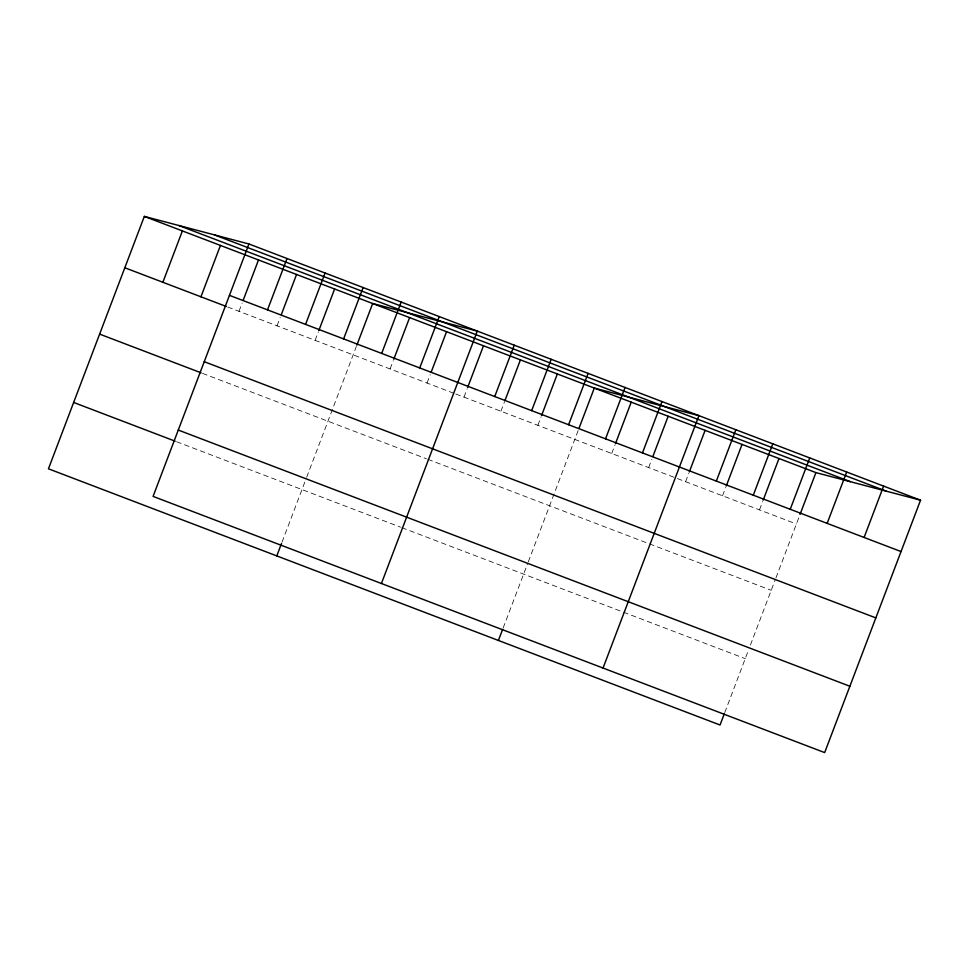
<?xml version="1.0" encoding="UTF-8"?>
<svg xmlns="http://www.w3.org/2000/svg" width="969" height="969" viewBox="0 0 969 969"><rect width="100%" height="100%" fill="white"/><g stroke="black" fill="none" stroke-linecap="round" stroke-linejoin="round"><path stroke-width="0.73" stroke-dasharray="4.84 3.63" d="M238.992 311.315L242.153 302.994M277.049 325.838L280.211 317.505M315.107 340.349L318.268 332.028M282.04 542.095L306.143 478.638M306.664 477.269L356.326 346.539M390.095 368.959L393.269 360.638M427.038 383.058L430.2 374.724M463.969 397.145L467.143 388.811M500.912 411.231L504.607 401.517M537.856 425.33L541.017 416.997M503.141 628.021L527.778 563.183M528.299 561.814L578.481 429.703M611.73 453.504L614.891 445.183M648.661 467.603L651.822 459.27M685.604 481.69L688.765 473.356M722.535 495.777L725.696 487.455M759.478 509.876L762.639 501.542M724.764 712.566L748.359 650.465M750.442 644.991L775.418 579.256M775.939 577.875L800.103 514.248M227.715 307.016L454.4 393.487M455.769 394.008L676.023 478.032M677.392 478.565L796.409 523.963M202.509 373.356L426.457 458.797M427.826 459.318L648.091 543.343M649.46 543.863L771.215 590.315M176.552 441.719L400.5 527.148M401.856 527.669L622.122 611.693M623.491 612.214L745.246 658.666"/><path stroke-width="1.45" d="M248.96 243.994L153.078 496.394L824.667 752.598L920.55 500.198L248.96 243.994L144.333 216.402L48.45 468.802L720.04 725.006L724.243 713.947M162.877 282.282L182.39 230.925M200.934 296.805L220.447 245.436M243.207 300.208L258.505 259.958M267.505 309.874L287.018 258.505M281.264 314.731L296.562 274.469M305.562 324.385L325.075 273.028M318.801 330.635L334.62 288.992M343.62 338.908L363.133 287.551M276.795 555.915L281.519 543.476M356.858 345.158L372.677 303.515L477.293 331.095L381.423 583.508M381.677 353.431L401.178 302.062M393.789 359.245L409.608 317.602M419.734 367.941L439.236 316.584M431.253 371.951L446.552 331.689M467.664 387.43L483.483 345.788M494.723 396.551L514.236 345.194M505.128 400.136L520.426 359.874M531.666 410.638L551.179 359.281M541.538 415.604L557.357 373.961M568.597 424.737L588.11 373.368M498.417 640.461L502.62 629.402M579.002 428.31L594.3 388.06L698.928 415.64L603.045 668.053M605.54 438.824L625.053 387.467M615.412 443.79L631.231 402.147M642.471 452.911L661.984 401.554M652.876 456.496L668.174 416.234M689.286 471.976L705.117 430.333M716.345 481.096L735.859 429.739M726.229 486.063L742.048 444.42M753.288 495.195L772.802 443.826M763.172 500.161L778.991 458.507M790.232 509.282L809.733 457.913M800.103 514.248L815.922 472.606L920.55 500.198M827.163 523.369L846.676 472.012M864.106 537.468L883.607 486.099M214.428 234.886L886.029 491.089M178.853 225.511L850.455 481.702M144.333 216.402L815.922 472.606M229.447 295.351L901.037 551.555M124.819 267.759L226.31 306.483M204.241 361.703L875.843 617.895M99.613 334.111L201.104 372.823M178.272 430.054L849.874 686.258M73.656 402.462L175.135 441.174"/></g></svg>
